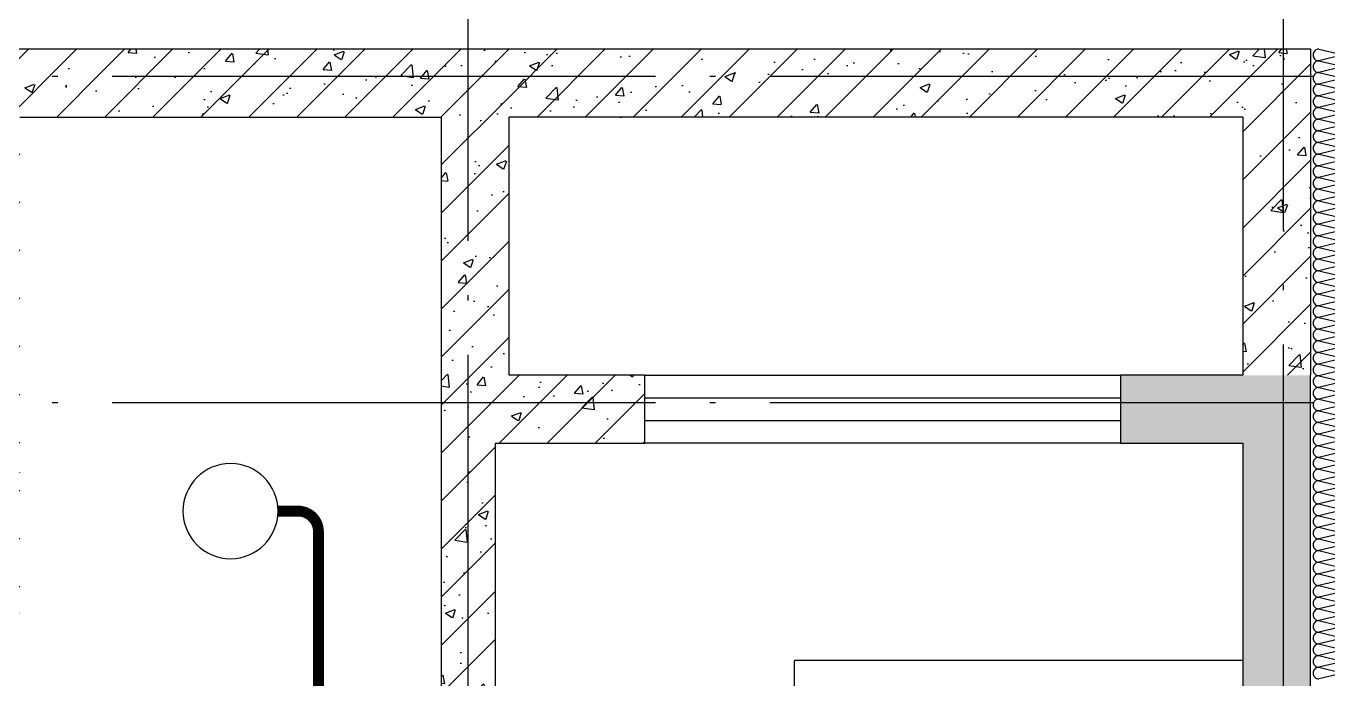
# Model space of a CAD drawing. Extents: x 1129508 to 1196731, y 2982646 to 3009272.
# Drawn here: x 1158191 to 1162982, y 2997896 to 3000298 of the extents above; entities that cross this region are included whole.
import ezdxf

# ---------------------------------------------------------------- set-up
doc = ezdxf.new("R2010")
doc.units = 0
doc.header["$LTSCALE"] = 1000
doc.linetypes.add('DOTE', pattern=[2.42, 2, -0.2, 0.02, -0.2])
for name, color, linetype in [('COLUMN', 2, 'Continuous'), ('DOTE', 8, 'DOTE'), ('E-LINE', 83, 'Continuous'), ('EQUIP-照明', 3, 'Continuous'), ('PUB_HATCH', 8, 'Continuous'), ('WALL', 2, 'Continuous'), ('WINDOW', 4, 'Continuous'), ('WIRE-照明', 1, 'Continuous')]:
    doc.layers.add(name, color=color, linetype=linetype)
doc.styles.get("Standard").update_dxf_attribs({"font": 'simplex.shx', "bigfont": 'gbcbig.shx'})
pattern_1 = [(45, (0, 0), (-88.3883476, 88.3883476), []), (50, (0, 0), (358.63009, -31.376067), [37.5, -412.5]), (355, (0, 0), (-69.375667, 376.096067), [30, -330]), (100.4514, (29.9, -2.6), (289.25469, 344.71977), [31.870095, -350.571056]), (46.1842, (0, 100), (533.620524, -82.75951), [56.25, -618.75]), (96.6356, (44.47, 93.1), (467.33135, 487.05894), [47.80514, -525.8565]), (351.1842, (0, 100), (467.33097, 487.0593), [45, -495]), (21, (50, 75), (298.453526, -201.309445), [37.5, -412.5]), (326, (50, 75), (121.657666, 362.57502), [30, -330]), (71.4514, (74.87, 58.22), (420.111314, 161.26525), [31.870095, -350.571056]), (37.5, (0, 0), (6.0799277, 166.446927), [0, -326, 0, -335, 0, -331.25]), (7.5, (0, 0), (131.534769, 197.205856), [0, -191, 0, -318.5, 0, -126.25]), (-32.5, (-111.5, 0), (266.911218, -11.277436), [0, -125, 0, -390, 0, -517.5]), (-42.5, (-161.5, 0), (291.593085, 50.052491), [0, -162.5, 0, -259, 0, -367.5])]

# ---------------------------------------------------------------- blocks, each defined once
blk = doc.blocks.new('$equip$00001147')
blk.add_circle((0, 0), 0.5)
at = {"flags": 9}
blk.add_attdef('A', (0, 0), '', height=0.00002, dxfattribs=at)
blk = doc.blocks.new('21325465')
at = {"layer": 'DOTE'}
for p, q in [((6302763.1, 288090.3), (6302763.1, 305116.2)), ((6299763.1, 288052.6), (6299763.1, 305078.5)), ((6274252.3, 300757.8), (6331875.9, 300757.8)), ((6274252.3, 299557.8), (6331875.9, 299557.8))]:
    blk.add_line(p, q, dxfattribs=at)
blk = doc.blocks.new('SIPIN1-1-1')
at = {"layer": 'PUB_HATCH'}
h = blk.add_hatch(dxfattribs=at)
h.set_pattern_fill('钢筋混凝土', color=256, scale=50, style=0, pattern_type=2)
h.set_pattern_definition(pattern_1)
h.paths.add_polyline_path([(-273072.7, 2635086.1), (-273072.7, 2634536.1), (-272372.7, 2634536.1), (-272372.7, 2632836.1), (-274372.7, 2632836.1), (-274372.7, 2632636.1), (-272172.7, 2632636.1), (-272172.7, 2634536.1), (-271872.7, 2634536.1), (-271872.7, 2634786.1), (-272822.7, 2634786.1), (-272822.7, 2635086.1)], flags=0)
h = blk.add_hatch(dxfattribs=at)
h.set_pattern_fill('钢筋混凝土', color=256, scale=50, style=0, pattern_type=2)
h.set_pattern_definition(pattern_1)
h.paths.add_polyline_path([(-269872.7, 2633336.1), (-269872.7, 2633586.1), (-270372.7, 2633586.1), (-270372.7, 2634786.1), (-271872.7, 2634786.1), (-271872.7, 2634536.1), (-270622.7, 2634536.1), (-270622.7, 2629986.1), (-270422.7, 2629986.1), (-270422.7, 2633336.1)], flags=0)
h = blk.add_hatch(dxfattribs=at)
h.set_pattern_fill('钢筋混凝土', color=256, scale=50, style=0, pattern_type=2)
h.set_pattern_definition(pattern_1)
h.paths.add_polyline_path([(-270372.7, 2634536.1), (-267672.7, 2634536.1), (-267522.7, 2634686.1), (-267422.7, 2634786.1), (-270372.7, 2634786.1)], flags=0)
h = blk.add_hatch(dxfattribs=at)
h.set_pattern_fill('钢筋混凝土', color=256, scale=50, style=0, pattern_type=2)
h.set_pattern_definition(pattern_1)
h.paths.add_polyline_path([(-267422.7, 2633586.1), (-267422.7, 2634786.1), (-267522.7, 2634686.1), (-267672.7, 2634536.1), (-267672.7, 2633586.1)], flags=0)
h = blk.add_hatch(dxfattribs=at)
h.set_pattern_fill('钢筋混凝土', color=256, scale=50, style=0, pattern_type=2)
h.set_pattern_definition(pattern_1)
h.paths.add_polyline_path([(-274422.7, 2626285.8), (-274422.7, 2623736.1), (-278022.7, 2623736.1), (-278022.7, 2627686.1), (-278222.7, 2627686.1), (-278222.7, 2625036.1), (-281022.7, 2625036.1), (-281022.7, 2628486.1), (-279222.7, 2628486.1), (-279222.7, 2628686.1), (-283022.7, 2628686.1), (-283022.7, 2628486.1), (-281222.7, 2628486.1), (-281222.7, 2625036.1), (-284022.7, 2625036.1), (-284022.7, 2627686.1), (-284222.7, 2627686.1), (-284222.7, 2623736.1), (-287822.7, 2623736.1), (-287822.7, 2626285.8), (-288022.7, 2626285.8), (-288022.7, 2623736.1), (-291622.7, 2623736.1), (-291622.7, 2627086.1), (-291822.7, 2627086.1), (-291822.7, 2625036.1), (-294572.7, 2625036.1), (-294572.7, 2628486.1), (-292822.7, 2628486.1), (-292822.7, 2628686.1), (-294572.7, 2628686.1), (-294572.7, 2630686.1), (-292822.7, 2630686.1), (-292822.7, 2630886.1), (-294572.7, 2630886.1), (-294572.7, 2633336.1), (-294122.7, 2633336.1), (-294122.7, 2633586.1), (-294822.7, 2633586.1), (-294822.7, 2624786.1), (-291872.7, 2624786.1), (-291872.7, 2623486.1), (-283972.7, 2623486.1), (-283972.7, 2624786.1), (-278272.7, 2624786.1), (-278272.7, 2623486.1), (-270372.7, 2623486.1), (-270372.7, 2624786.1), (-267422.7, 2624786.1), (-267422.7, 2633586.1), (-268122.7, 2633586.1), (-268122.7, 2633336.1), (-267672.7, 2633336.1), (-267672.7, 2630886.1), (-269422.7, 2630886.1), (-269422.7, 2630686.1), (-267672.7, 2630686.1), (-267672.7, 2628686.1), (-269422.7, 2628686.1), (-269422.7, 2628486.1), (-267672.7, 2628486.1), (-267672.7, 2625036.1), (-270422.7, 2625036.1), (-270422.7, 2627086.1), (-270622.7, 2627086.1), (-270622.7, 2623736.1), (-274222.7, 2623736.1), (-274222.7, 2626285.8)], flags=0)
at = {"layer": 'COLUMN'}
for points in [[(-271872.7, 2634786.1), (-272822.7, 2634786.1)], [(-270372.7, 2634786.1), (-271872.7, 2634786.1)], [(-272172.7, 2634536.1), (-271872.7, 2634536.1)], [(-271872.7, 2634536.1), (-270622.7, 2634536.1)], [(-270622.7, 2634536.1), (-270622.7, 2629986.1)], [(-270372.7, 2633586.1), (-270372.7, 2634536.1)], [(-269872.7, 2633586.1), (-270372.7, 2633586.1)], [(-267672.7, 2633586.1), (-268122.7, 2633586.1)], [(-267422.7, 2624786.1), (-267422.7, 2633586.1)], [(-270422.7, 2629986.1), (-270422.7, 2633336.1)], [(-270422.7, 2633336.1), (-269872.7, 2633336.1)], [(-268122.7, 2633336.1), (-267672.7, 2633336.1)], [(-267672.7, 2633336.1), (-267672.7, 2630886.1)]]:
    blk.add_lwpolyline(points, dxfattribs=at)
at = {"layer": 'E-LINE', "linetype": 'Continuous'}
for points in [[(-267392.4, 2634786.1), (-267396.1, 2634785.8), (-267399.7, 2634784.8), (-267403, 2634783.2), (-267406.1, 2634781.1), (-267408.7, 2634778.4), (-267410.9, 2634775.3), (-267412.5, 2634772), (-267413.4, 2634768.3), (-267413.7, 2634764.6), (-267413.4, 2634760.9), (-267412.5, 2634757.3), (-267410.9, 2634753.9), (-267408.7, 2634750.8), (-267406.1, 2634748.2), (-267403, 2634746), (-267399.7, 2634744.5), (-267396.1, 2634743.5), (-267392.4, 2634743.2)], [(-267392.4, 2634786.1), (-267303.2, 2634764.6), (-267392.4, 2634743.2), (-267303.2, 2634721.7), (-267392.4, 2634700.2), (-267303.2, 2634678.8), (-267392.4, 2634657.3), (-267303.2, 2634635.9), (-267392.4, 2634614.4), (-267303.2, 2634592.9), (-267392.4, 2634571.5), (-267303.2, 2634550), (-267392.4, 2634528.6), (-267303.2, 2634507.1), (-267392.4, 2634485.6), (-267303.2, 2634464.2), (-267392.4, 2634442.7), (-267303.2, 2634421.3), (-267392.4, 2634399.8), (-267303.2, 2634378.4), (-267392.4, 2634356.9), (-267303.2, 2634335.4), (-267392.4, 2634314), (-267303.2, 2634292.5), (-267392.4, 2634271.1), (-267303.2, 2634249.6), (-267392.4, 2634228.1), (-267303.2, 2634206.7), (-267392.4, 2634185.2), (-267303.2, 2634163.8), (-267392.4, 2634142.3), (-267303.2, 2634120.8), (-267392.4, 2634099.4), (-267303.2, 2634077.9), (-267392.4, 2634056.5), (-267303.2, 2634035), (-267392.4, 2634013.5), (-267303.2, 2633992.1), (-267392.4, 2633970.6), (-267303.2, 2633949.2), (-267392.4, 2633927.7), (-267303.2, 2633906.2), (-267392.4, 2633884.8), (-267303.2, 2633863.3), (-267392.4, 2633841.9), (-267303.2, 2633820.4), (-267392.4, 2633799), (-267303.2, 2633777.5), (-267392.4, 2633756), (-267303.2, 2633734.6), (-267392.4, 2633713.1), (-267303.2, 2633691.7), (-267392.4, 2633670.2), (-267303.2, 2633648.7), (-267392.4, 2633627.3), (-267303.2, 2633605.8), (-267392.4, 2633584.4), (-267303.2, 2633562.9), (-267392.4, 2633541.4), (-267303.2, 2633520), (-267392.4, 2633498.5), (-267303.2, 2633477.1), (-267392.4, 2633455.6), (-267303.2, 2633434.1), (-267392.4, 2633412.7), (-267303.2, 2633391.2), (-267392.4, 2633369.8), (-267303.2, 2633348.3), (-267392.4, 2633326.8), (-267303.2, 2633305.4), (-267392.4, 2633283.9), (-267303.2, 2633262.5), (-267392.4, 2633241), (-267303.2, 2633219.6), (-267392.4, 2633198.1), (-267303.2, 2633176.6), (-267392.4, 2633155.2), (-267303.2, 2633133.7), (-267392.4, 2633112.3), (-267303.2, 2633090.8), (-267392.4, 2633069.3), (-267303.2, 2633047.9), (-267392.4, 2633026.4), (-267303.2, 2633005), (-267392.4, 2632983.5), (-267303.2, 2632962), (-267392.4, 2632940.6), (-267303.2, 2632919.1), (-267392.4, 2632897.7), (-267303.2, 2632876.2), (-267392.4, 2632854.7), (-267303.2, 2632833.3), (-267392.4, 2632811.8), (-267303.2, 2632790.4), (-267392.4, 2632768.9), (-267303.2, 2632747.4), (-267392.4, 2632726), (-267303.2, 2632704.5), (-267392.4, 2632683.1), (-267303.2, 2632661.6), (-267392.4, 2632640.2), (-267303.2, 2632618.7), (-267392.4, 2632597.2), (-267303.2, 2632575.8), (-267392.4, 2632554.3), (-267303.2, 2632532.9), (-267392.4, 2632511.4), (-267303.2, 2632489.9), (-267392.4, 2632468.5)], [(-267392.4, 2634743.2), (-267396.1, 2634742.8), (-267399.7, 2634741.9), (-267403, 2634740.3), (-267406.1, 2634738.1), (-267408.7, 2634735.5), (-267410.9, 2634732.4), (-267412.5, 2634729), (-267413.4, 2634725.4), (-267413.7, 2634721.7), (-267413.4, 2634718), (-267412.5, 2634714.4), (-267410.9, 2634711), (-267408.7, 2634707.9), (-267406.1, 2634705.3), (-267403, 2634703.1), (-267399.7, 2634701.5), (-267396.1, 2634700.6), (-267392.4, 2634700.2)], [(-267392.4, 2634700.2), (-267396.1, 2634699.9), (-267399.7, 2634698.9), (-267403, 2634697.4), (-267406.1, 2634695.2), (-267408.7, 2634692.6), (-267410.9, 2634689.5), (-267412.5, 2634686.1), (-267413.4, 2634682.5), (-267413.7, 2634678.8), (-267413.4, 2634675.1), (-267412.5, 2634671.4), (-267410.9, 2634668.1), (-267408.7, 2634665), (-267406.1, 2634662.3), (-267403, 2634660.2), (-267399.7, 2634658.6), (-267396.1, 2634657.6), (-267392.4, 2634657.3)], [(-267392.4, 2634657.3), (-267396.1, 2634657), (-267399.7, 2634656), (-267403, 2634654.4), (-267406.1, 2634652.3), (-267408.7, 2634649.7), (-267410.9, 2634646.6), (-267412.5, 2634643.2), (-267413.4, 2634639.6), (-267413.7, 2634635.9), (-267413.4, 2634632.1), (-267412.5, 2634628.5), (-267410.9, 2634625.1), (-267408.7, 2634622.1), (-267406.1, 2634619.4), (-267403, 2634617.3), (-267399.7, 2634615.7), (-267396.1, 2634614.7), (-267392.4, 2634614.4)], [(-267392.4, 2634614.4), (-267396.1, 2634614.1), (-267399.7, 2634613.1), (-267403, 2634611.5), (-267406.1, 2634609.4), (-267408.7, 2634606.7), (-267410.9, 2634603.7), (-267412.5, 2634600.3), (-267413.4, 2634596.7), (-267413.7, 2634592.9), (-267413.4, 2634589.2), (-267412.5, 2634585.6), (-267410.9, 2634582.2), (-267408.7, 2634579.1), (-267406.1, 2634576.5), (-267403, 2634574.4), (-267399.7, 2634572.8), (-267396.1, 2634571.8), (-267392.4, 2634571.5)], [(-267392.4, 2634571.5), (-267396.1, 2634571.2), (-267399.7, 2634570.2), (-267403, 2634568.6), (-267406.1, 2634566.5), (-267408.7, 2634563.8), (-267410.9, 2634560.8), (-267412.5, 2634557.4), (-267413.4, 2634553.8), (-267413.7, 2634550), (-267413.4, 2634546.3), (-267412.5, 2634542.7), (-267410.9, 2634539.3), (-267408.7, 2634536.2), (-267406.1, 2634533.6), (-267403, 2634531.4), (-267399.7, 2634529.9), (-267396.1, 2634528.9), (-267392.4, 2634528.6)], [(-267392.4, 2634528.6), (-267396.1, 2634528.2), (-267399.7, 2634527.3), (-267403, 2634525.7), (-267406.1, 2634523.5), (-267408.7, 2634520.9), (-267410.9, 2634517.8), (-267412.5, 2634514.4), (-267413.4, 2634510.8), (-267413.7, 2634507.1), (-267413.4, 2634503.4), (-267412.5, 2634499.8), (-267410.9, 2634496.4), (-267408.7, 2634493.3), (-267406.1, 2634490.7), (-267403, 2634488.5), (-267399.7, 2634486.9), (-267396.1, 2634486), (-267392.4, 2634485.6)], [(-267392.4, 2634485.6), (-267396.1, 2634485.3), (-267399.7, 2634484.4), (-267403, 2634482.8), (-267406.1, 2634480.6), (-267408.7, 2634478), (-267410.9, 2634474.9), (-267412.5, 2634471.5), (-267413.4, 2634467.9), (-267413.7, 2634464.2), (-267413.4, 2634460.5), (-267412.5, 2634456.8), (-267410.9, 2634453.5), (-267408.7, 2634450.4), (-267406.1, 2634447.7), (-267403, 2634445.6), (-267399.7, 2634444), (-267396.1, 2634443.1), (-267392.4, 2634442.7)], [(-267392.4, 2634442.7), (-267396.1, 2634442.4), (-267399.7, 2634441.4), (-267403, 2634439.9), (-267406.1, 2634437.7), (-267408.7, 2634435.1), (-267410.9, 2634432), (-267412.5, 2634428.6), (-267413.4, 2634425), (-267413.7, 2634421.3), (-267413.4, 2634417.5), (-267412.5, 2634413.9), (-267410.9, 2634410.5), (-267408.7, 2634407.5), (-267406.1, 2634404.8), (-267403, 2634402.7), (-267399.7, 2634401.1), (-267396.1, 2634400.1), (-267392.4, 2634399.8)], [(-267392.4, 2634399.8), (-267396.1, 2634399.5), (-267399.7, 2634398.5), (-267403, 2634396.9), (-267406.1, 2634394.8), (-267408.7, 2634392.1), (-267410.9, 2634389.1), (-267412.5, 2634385.7), (-267413.4, 2634382.1), (-267413.7, 2634378.4), (-267413.4, 2634374.6), (-267412.5, 2634371), (-267410.9, 2634367.6), (-267408.7, 2634364.6), (-267406.1, 2634361.9), (-267403, 2634359.8), (-267399.7, 2634358.2), (-267396.1, 2634357.2), (-267392.4, 2634356.9)], [(-267392.4, 2634356.9), (-267396.1, 2634356.6), (-267399.7, 2634355.6), (-267403, 2634354), (-267406.1, 2634351.9), (-267408.7, 2634349.2), (-267410.9, 2634346.2), (-267412.5, 2634342.8), (-267413.4, 2634339.2), (-267413.7, 2634335.4), (-267413.4, 2634331.7), (-267412.5, 2634328.1), (-267410.9, 2634324.7), (-267408.7, 2634321.6), (-267406.1, 2634319), (-267403, 2634316.8), (-267399.7, 2634315.3), (-267396.1, 2634314.3), (-267392.4, 2634314)], [(-267392.4, 2634314), (-267396.1, 2634313.6), (-267399.7, 2634312.7), (-267403, 2634311.1), (-267406.1, 2634309), (-267408.7, 2634306.3), (-267410.9, 2634303.2), (-267412.5, 2634299.9), (-267413.4, 2634296.2), (-267413.7, 2634292.5), (-267413.4, 2634288.8), (-267412.5, 2634285.2), (-267410.9, 2634281.8), (-267408.7, 2634278.7), (-267406.1, 2634276.1), (-267403, 2634273.9), (-267399.7, 2634272.3), (-267396.1, 2634271.4), (-267392.4, 2634271.1)], [(-267392.4, 2634271.1), (-267396.1, 2634270.7), (-267399.7, 2634269.8), (-267403, 2634268.2), (-267406.1, 2634266), (-267408.7, 2634263.4), (-267410.9, 2634260.3), (-267412.5, 2634256.9), (-267413.4, 2634253.3), (-267413.7, 2634249.6), (-267413.4, 2634245.9), (-267412.5, 2634242.3), (-267410.9, 2634238.9), (-267408.7, 2634235.8), (-267406.1, 2634233.2), (-267403, 2634231), (-267399.7, 2634229.4), (-267396.1, 2634228.5), (-267392.4, 2634228.1)], [(-267392.4, 2634228.1), (-267396.1, 2634227.8), (-267399.7, 2634226.8), (-267403, 2634225.3), (-267406.1, 2634223.1), (-267408.7, 2634220.5), (-267410.9, 2634217.4), (-267412.5, 2634214), (-267413.4, 2634210.4), (-267413.7, 2634206.7), (-267413.4, 2634203), (-267412.5, 2634199.3), (-267410.9, 2634195.9), (-267408.7, 2634192.9), (-267406.1, 2634190.2), (-267403, 2634188.1), (-267399.7, 2634186.5), (-267396.1, 2634185.5), (-267392.4, 2634185.2)], [(-267392.4, 2634185.2), (-267396.1, 2634184.9), (-267399.7, 2634183.9), (-267403, 2634182.3), (-267406.1, 2634180.2), (-267408.7, 2634177.6), (-267410.9, 2634174.5), (-267412.5, 2634171.1), (-267413.4, 2634167.5), (-267413.7, 2634163.8), (-267413.4, 2634160), (-267412.5, 2634156.4), (-267410.9, 2634153), (-267408.7, 2634150), (-267406.1, 2634147.3), (-267403, 2634145.2), (-267399.7, 2634143.6), (-267396.1, 2634142.6), (-267392.4, 2634142.3)], [(-267392.4, 2634142.3), (-267396.1, 2634142), (-267399.7, 2634141), (-267403, 2634139.4), (-267406.1, 2634137.3), (-267408.7, 2634134.6), (-267410.9, 2634131.6), (-267412.5, 2634128.2), (-267413.4, 2634124.6), (-267413.7, 2634120.8), (-267413.4, 2634117.1), (-267412.5, 2634113.5), (-267410.9, 2634110.1), (-267408.7, 2634107), (-267406.1, 2634104.4), (-267403, 2634102.3), (-267399.7, 2634100.7), (-267396.1, 2634099.7), (-267392.4, 2634099.4)], [(-267392.4, 2634099.4), (-267396.1, 2634099.1), (-267399.7, 2634098.1), (-267403, 2634096.5), (-267406.1, 2634094.4), (-267408.7, 2634091.7), (-267410.9, 2634088.7), (-267412.5, 2634085.3), (-267413.4, 2634081.6), (-267413.7, 2634077.9), (-267413.4, 2634074.2), (-267412.5, 2634070.6), (-267410.9, 2634067.2), (-267408.7, 2634064.1), (-267406.1, 2634061.5), (-267403, 2634059.3), (-267399.7, 2634057.8), (-267396.1, 2634056.8), (-267392.4, 2634056.5)], [(-267392.4, 2634056.5), (-267396.1, 2634056.1), (-267399.7, 2634055.2), (-267403, 2634053.6), (-267406.1, 2634051.4), (-267408.7, 2634048.8), (-267410.9, 2634045.7), (-267412.5, 2634042.3), (-267413.4, 2634038.7), (-267413.7, 2634035), (-267413.4, 2634031.3), (-267412.5, 2634027.7), (-267410.9, 2634024.3), (-267408.7, 2634021.2), (-267406.1, 2634018.6), (-267403, 2634016.4), (-267399.7, 2634014.8), (-267396.1, 2634013.9), (-267392.4, 2634013.5)], [(-267392.4, 2634013.5), (-267396.1, 2634013.2), (-267399.7, 2634012.3), (-267403, 2634010.7), (-267406.1, 2634008.5), (-267408.7, 2634005.9), (-267410.9, 2634002.8), (-267412.5, 2633999.4), (-267413.4, 2633995.8), (-267413.7, 2633992.1), (-267413.4, 2633988.4), (-267412.5, 2633984.7), (-267410.9, 2633981.4), (-267408.7, 2633978.3), (-267406.1, 2633975.6), (-267403, 2633973.5), (-267399.7, 2633971.9), (-267396.1, 2633971), (-267392.4, 2633970.6)], [(-267392.4, 2633970.6), (-267396.1, 2633970.3), (-267399.7, 2633969.3), (-267403, 2633967.8), (-267406.1, 2633965.6), (-267408.7, 2633963), (-267410.9, 2633959.9), (-267412.5, 2633956.5), (-267413.4, 2633952.9), (-267413.7, 2633949.2), (-267413.4, 2633945.4), (-267412.5, 2633941.8), (-267410.9, 2633938.4), (-267408.7, 2633935.4), (-267406.1, 2633932.7), (-267403, 2633930.6), (-267399.7, 2633929), (-267396.1, 2633928), (-267392.4, 2633927.7)], [(-267392.4, 2633927.7), (-267396.1, 2633927.4), (-267399.7, 2633926.4), (-267403, 2633924.8), (-267406.1, 2633922.7), (-267408.7, 2633920), (-267410.9, 2633917), (-267412.5, 2633913.6), (-267413.4, 2633910), (-267413.7, 2633906.2), (-267413.4, 2633902.5), (-267412.5, 2633898.9), (-267410.9, 2633895.5), (-267408.7, 2633892.5), (-267406.1, 2633889.8), (-267403, 2633887.7), (-267399.7, 2633886.1), (-267396.1, 2633885.1), (-267392.4, 2633884.8)], [(-267392.4, 2633884.8), (-267396.1, 2633884.5), (-267399.7, 2633883.5), (-267403, 2633881.9), (-267406.1, 2633879.8), (-267408.7, 2633877.1), (-267410.9, 2633874.1), (-267412.5, 2633870.7), (-267413.4, 2633867.1), (-267413.7, 2633863.3), (-267413.4, 2633859.6), (-267412.5, 2633856), (-267410.9, 2633852.6), (-267408.7, 2633849.5), (-267406.1, 2633846.9), (-267403, 2633844.7), (-267399.7, 2633843.2), (-267396.1, 2633842.2), (-267392.4, 2633841.9)], [(-267392.4, 2633841.9), (-267396.1, 2633841.5), (-267399.7, 2633840.6), (-267403, 2633839), (-267406.1, 2633836.9), (-267408.7, 2633834.2), (-267410.9, 2633831.1), (-267412.5, 2633827.8), (-267413.4, 2633824.1), (-267413.7, 2633820.4), (-267413.4, 2633816.7), (-267412.5, 2633813.1), (-267410.9, 2633809.7), (-267408.7, 2633806.6), (-267406.1, 2633804), (-267403, 2633801.8), (-267399.7, 2633800.2), (-267396.1, 2633799.3), (-267392.4, 2633799)], [(-267392.4, 2633799), (-267396.1, 2633798.6), (-267399.7, 2633797.7), (-267403, 2633796.1), (-267406.1, 2633793.9), (-267408.7, 2633791.3), (-267410.9, 2633788.2), (-267412.5, 2633784.8), (-267413.4, 2633781.2), (-267413.7, 2633777.5), (-267413.4, 2633773.8), (-267412.5, 2633770.2), (-267410.9, 2633766.8), (-267408.7, 2633763.7), (-267406.1, 2633761.1), (-267403, 2633758.9), (-267399.7, 2633757.3), (-267396.1, 2633756.4), (-267392.4, 2633756)], [(-267392.4, 2633756), (-267396.1, 2633755.7), (-267399.7, 2633754.7), (-267403, 2633753.2), (-267406.1, 2633751), (-267408.7, 2633748.4), (-267410.9, 2633745.3), (-267412.5, 2633741.9), (-267413.4, 2633738.3), (-267413.7, 2633734.6), (-267413.4, 2633730.8), (-267412.5, 2633727.2), (-267410.9, 2633723.8), (-267408.7, 2633720.8), (-267406.1, 2633718.1), (-267403, 2633716), (-267399.7, 2633714.4), (-267396.1, 2633713.4), (-267392.4, 2633713.1)], [(-267392.4, 2633713.1), (-267396.1, 2633712.8), (-267399.7, 2633711.8), (-267403, 2633710.2), (-267406.1, 2633708.1), (-267408.7, 2633705.4), (-267410.9, 2633702.4), (-267412.5, 2633699), (-267413.4, 2633695.4), (-267413.7, 2633691.7), (-267413.4, 2633687.9), (-267412.5, 2633684.3), (-267410.9, 2633680.9), (-267408.7, 2633677.9), (-267406.1, 2633675.2), (-267403, 2633673.1), (-267399.7, 2633671.5), (-267396.1, 2633670.5), (-267392.4, 2633670.2)], [(-267392.4, 2633670.2), (-267396.1, 2633669.9), (-267399.7, 2633668.9), (-267403, 2633667.3), (-267406.1, 2633665.2), (-267408.7, 2633662.5), (-267410.9, 2633659.5), (-267412.5, 2633656.1), (-267413.4, 2633652.5), (-267413.7, 2633648.7), (-267413.4, 2633645), (-267412.5, 2633641.4), (-267410.9, 2633638), (-267408.7, 2633634.9), (-267406.1, 2633632.3), (-267403, 2633630.2), (-267399.7, 2633628.6), (-267396.1, 2633627.6), (-267392.4, 2633627.3)], [(-267392.4, 2633627.3), (-267396.1, 2633627), (-267399.7, 2633626), (-267403, 2633624.4), (-267406.1, 2633622.3), (-267408.7, 2633619.6), (-267410.9, 2633616.5), (-267412.5, 2633613.2), (-267413.4, 2633609.5), (-267413.7, 2633605.8), (-267413.4, 2633602.1), (-267412.5, 2633598.5), (-267410.9, 2633595.1), (-267408.7, 2633592), (-267406.1, 2633589.4), (-267403, 2633587.2), (-267399.7, 2633585.7), (-267396.1, 2633584.7), (-267392.4, 2633584.4)], [(-267392.4, 2633584.4), (-267396.1, 2633584), (-267399.7, 2633583.1), (-267403, 2633581.5), (-267406.1, 2633579.3), (-267408.7, 2633576.7), (-267410.9, 2633573.6), (-267412.5, 2633570.2), (-267413.4, 2633566.6), (-267413.7, 2633562.9), (-267413.4, 2633559.2), (-267412.5, 2633555.6), (-267410.9, 2633552.2), (-267408.7, 2633549.1), (-267406.1, 2633546.5), (-267403, 2633544.3), (-267399.7, 2633542.7), (-267396.1, 2633541.8), (-267392.4, 2633541.4)], [(-267392.4, 2633541.4), (-267396.1, 2633541.1), (-267399.7, 2633540.1), (-267403, 2633538.6), (-267406.1, 2633536.4), (-267408.7, 2633533.8), (-267410.9, 2633530.7), (-267412.5, 2633527.3), (-267413.4, 2633523.7), (-267413.7, 2633520), (-267413.4, 2633516.3), (-267412.5, 2633512.6), (-267410.9, 2633509.3), (-267408.7, 2633506.2), (-267406.1, 2633503.5), (-267403, 2633501.4), (-267399.7, 2633499.8), (-267396.1, 2633498.8), (-267392.4, 2633498.5)], [(-267392.4, 2633498.5), (-267396.1, 2633498.2), (-267399.7, 2633497.2), (-267403, 2633495.6), (-267406.1, 2633493.5), (-267408.7, 2633490.9), (-267410.9, 2633487.8), (-267412.5, 2633484.4), (-267413.4, 2633480.8), (-267413.7, 2633477.1), (-267413.4, 2633473.3), (-267412.5, 2633469.7), (-267410.9, 2633466.3), (-267408.7, 2633463.3), (-267406.1, 2633460.6), (-267403, 2633458.5), (-267399.7, 2633456.9), (-267396.1, 2633455.9), (-267392.4, 2633455.6)], [(-267392.4, 2633455.6), (-267396.1, 2633455.3), (-267399.7, 2633454.3), (-267403, 2633452.7), (-267406.1, 2633450.6), (-267408.7, 2633447.9), (-267410.9, 2633444.9), (-267412.5, 2633441.5), (-267413.4, 2633437.9), (-267413.7, 2633434.1), (-267413.4, 2633430.4), (-267412.5, 2633426.8), (-267410.9, 2633423.4), (-267408.7, 2633420.4), (-267406.1, 2633417.7), (-267403, 2633415.6), (-267399.7, 2633414), (-267396.1, 2633413), (-267392.4, 2633412.7)], [(-267392.4, 2633412.7), (-267396.1, 2633412.4), (-267399.7, 2633411.4), (-267403, 2633409.8), (-267406.1, 2633407.7), (-267408.7, 2633405), (-267410.9, 2633402), (-267412.5, 2633398.6), (-267413.4, 2633395), (-267413.7, 2633391.2), (-267413.4, 2633387.5), (-267412.5, 2633383.9), (-267410.9, 2633380.5), (-267408.7, 2633377.4), (-267406.1, 2633374.8), (-267403, 2633372.6), (-267399.7, 2633371.1), (-267396.1, 2633370.1), (-267392.4, 2633369.8)], [(-267392.4, 2633369.8), (-267396.1, 2633369.4), (-267399.7, 2633368.5), (-267403, 2633366.9), (-267406.1, 2633364.7), (-267408.7, 2633362.1), (-267410.9, 2633359), (-267412.5, 2633355.6), (-267413.4, 2633352), (-267413.7, 2633348.3), (-267413.4, 2633344.6), (-267412.5, 2633341), (-267410.9, 2633337.6), (-267408.7, 2633334.5), (-267406.1, 2633331.9), (-267403, 2633329.7), (-267399.7, 2633328.1), (-267396.1, 2633327.2), (-267392.4, 2633326.8)], [(-267392.4, 2633326.8), (-267396.1, 2633326.5), (-267399.7, 2633325.6), (-267403, 2633324), (-267406.1, 2633321.8), (-267408.7, 2633319.2), (-267410.9, 2633316.1), (-267412.5, 2633312.7), (-267413.4, 2633309.1), (-267413.7, 2633305.4), (-267413.4, 2633301.7), (-267412.5, 2633298.1), (-267410.9, 2633294.7), (-267408.7, 2633291.6), (-267406.1, 2633289), (-267403, 2633286.8), (-267399.7, 2633285.2), (-267396.1, 2633284.3), (-267392.4, 2633283.9)], [(-267392.4, 2633283.9), (-267396.1, 2633283.6), (-267399.7, 2633282.6), (-267403, 2633281.1), (-267406.1, 2633278.9), (-267408.7, 2633276.3), (-267410.9, 2633273.2), (-267412.5, 2633269.8), (-267413.4, 2633266.2), (-267413.7, 2633262.5), (-267413.4, 2633258.7), (-267412.5, 2633255.1), (-267410.9, 2633251.7), (-267408.7, 2633248.7), (-267406.1, 2633246), (-267403, 2633243.9), (-267399.7, 2633242.3), (-267396.1, 2633241.3), (-267392.4, 2633241)], [(-267392.4, 2633241), (-267396.1, 2633240.7), (-267399.7, 2633239.7), (-267403, 2633238.1), (-267406.1, 2633236), (-267408.7, 2633233.3), (-267410.9, 2633230.3), (-267412.5, 2633226.9), (-267413.4, 2633223.3), (-267413.7, 2633219.6), (-267413.4, 2633215.8), (-267412.5, 2633212.2), (-267410.9, 2633208.8), (-267408.7, 2633205.8), (-267406.1, 2633203.1), (-267403, 2633201), (-267399.7, 2633199.4), (-267396.1, 2633198.4), (-267392.4, 2633198.1)], [(-267392.4, 2633198.1), (-267396.1, 2633197.8), (-267399.7, 2633196.8), (-267403, 2633195.2), (-267406.1, 2633193.1), (-267408.7, 2633190.4), (-267410.9, 2633187.4), (-267412.5, 2633184), (-267413.4, 2633180.4), (-267413.7, 2633176.6), (-267413.4, 2633172.9), (-267412.5, 2633169.3), (-267410.9, 2633165.9), (-267408.7, 2633162.8), (-267406.1, 2633160.2), (-267403, 2633158.1), (-267399.7, 2633156.5), (-267396.1, 2633155.5), (-267392.4, 2633155.2)], [(-267392.4, 2633155.2), (-267396.1, 2633154.8), (-267399.7, 2633153.9), (-267403, 2633152.3), (-267406.1, 2633150.2), (-267408.7, 2633147.5), (-267410.9, 2633144.4), (-267412.5, 2633141.1), (-267413.4, 2633137.4), (-267413.7, 2633133.7), (-267413.4, 2633130), (-267412.5, 2633126.4), (-267410.9, 2633123), (-267408.7, 2633119.9), (-267406.1, 2633117.3), (-267403, 2633115.1), (-267399.7, 2633113.6), (-267396.1, 2633112.6), (-267392.4, 2633112.3)], [(-267392.4, 2633112.3), (-267396.1, 2633111.9), (-267399.7, 2633111), (-267403, 2633109.4), (-267406.1, 2633107.2), (-267408.7, 2633104.6), (-267410.9, 2633101.5), (-267412.5, 2633098.1), (-267413.4, 2633094.5), (-267413.7, 2633090.8), (-267413.4, 2633087.1), (-267412.5, 2633083.5), (-267410.9, 2633080.1), (-267408.7, 2633077), (-267406.1, 2633074.4), (-267403, 2633072.2), (-267399.7, 2633070.6), (-267396.1, 2633069.7), (-267392.4, 2633069.3)], [(-267392.4, 2633069.3), (-267396.1, 2633069), (-267399.7, 2633068), (-267403, 2633066.5), (-267406.1, 2633064.3), (-267408.7, 2633061.7), (-267410.9, 2633058.6), (-267412.5, 2633055.2), (-267413.4, 2633051.6), (-267413.7, 2633047.9), (-267413.4, 2633044.2), (-267412.5, 2633040.5), (-267410.9, 2633037.1), (-267408.7, 2633034.1), (-267406.1, 2633031.4), (-267403, 2633029.3), (-267399.7, 2633027.7), (-267396.1, 2633026.7), (-267392.4, 2633026.4)], [(-267392.4, 2633026.4), (-267396.1, 2633026.1), (-267399.7, 2633025.1), (-267403, 2633023.5), (-267406.1, 2633021.4), (-267408.7, 2633018.8), (-267410.9, 2633015.7), (-267412.5, 2633012.3), (-267413.4, 2633008.7), (-267413.7, 2633005), (-267413.4, 2633001.2), (-267412.5, 2632997.6), (-267410.9, 2632994.2), (-267408.7, 2632991.2), (-267406.1, 2632988.5), (-267403, 2632986.4), (-267399.7, 2632984.8), (-267396.1, 2632983.8), (-267392.4, 2632983.5)], [(-267392.4, 2632983.5), (-267396.1, 2632983.2), (-267399.7, 2632982.2), (-267403, 2632980.6), (-267406.1, 2632978.5), (-267408.7, 2632975.8), (-267410.9, 2632972.8), (-267412.5, 2632969.4), (-267413.4, 2632965.8), (-267413.7, 2632962), (-267413.4, 2632958.3), (-267412.5, 2632954.7), (-267410.9, 2632951.3), (-267408.7, 2632948.2), (-267406.1, 2632945.6), (-267403, 2632943.5), (-267399.7, 2632941.9), (-267396.1, 2632940.9), (-267392.4, 2632940.6)], [(-267392.4, 2632940.6), (-267396.1, 2632940.3), (-267399.7, 2632939.3), (-267403, 2632937.7), (-267406.1, 2632935.6), (-267408.7, 2632932.9), (-267410.9, 2632929.9), (-267412.5, 2632926.5), (-267413.4, 2632922.9), (-267413.7, 2632919.1), (-267413.4, 2632915.4), (-267412.5, 2632911.8), (-267410.9, 2632908.4), (-267408.7, 2632905.3), (-267406.1, 2632902.7), (-267403, 2632900.5), (-267399.7, 2632899), (-267396.1, 2632898), (-267392.4, 2632897.7)], [(-267392.4, 2632897.7), (-267396.1, 2632897.3), (-267399.7, 2632896.4), (-267403, 2632894.8), (-267406.1, 2632892.6), (-267408.7, 2632890), (-267410.9, 2632886.9), (-267412.5, 2632883.5), (-267413.4, 2632879.9), (-267413.7, 2632876.2), (-267413.4, 2632872.5), (-267412.5, 2632868.9), (-267410.9, 2632865.5), (-267408.7, 2632862.4), (-267406.1, 2632859.8), (-267403, 2632857.6), (-267399.7, 2632856), (-267396.1, 2632855.1), (-267392.4, 2632854.7)], [(-267392.4, 2632854.7), (-267396.1, 2632854.4), (-267399.7, 2632853.5), (-267403, 2632851.9), (-267406.1, 2632849.7), (-267408.7, 2632847.1), (-267410.9, 2632844), (-267412.5, 2632840.6), (-267413.4, 2632837), (-267413.7, 2632833.3), (-267413.4, 2632829.6), (-267412.5, 2632825.9), (-267410.9, 2632822.6), (-267408.7, 2632819.5), (-267406.1, 2632816.8), (-267403, 2632814.7), (-267399.7, 2632813.1), (-267396.1, 2632812.2), (-267392.4, 2632811.8)], [(-267392.4, 2632811.8), (-267396.1, 2632811.5), (-267399.7, 2632810.5), (-267403, 2632809), (-267406.1, 2632806.8), (-267408.7, 2632804.2), (-267410.9, 2632801.1), (-267412.5, 2632797.7), (-267413.4, 2632794.1), (-267413.7, 2632790.4), (-267413.4, 2632786.6), (-267412.5, 2632783), (-267410.9, 2632779.6), (-267408.7, 2632776.6), (-267406.1, 2632773.9), (-267403, 2632771.8), (-267399.7, 2632770.2), (-267396.1, 2632769.2), (-267392.4, 2632768.9)], [(-267392.4, 2632768.9), (-267396.1, 2632768.6), (-267399.7, 2632767.6), (-267403, 2632766), (-267406.1, 2632763.9), (-267408.7, 2632761.2), (-267410.9, 2632758.2), (-267412.5, 2632754.8), (-267413.4, 2632751.2), (-267413.7, 2632747.4), (-267413.4, 2632743.7), (-267412.5, 2632740.1), (-267410.9, 2632736.7), (-267408.7, 2632733.7), (-267406.1, 2632731), (-267403, 2632728.9), (-267399.7, 2632727.3), (-267396.1, 2632726.3), (-267392.4, 2632726)], [(-267392.4, 2632726), (-267396.1, 2632725.7), (-267399.7, 2632724.7), (-267403, 2632723.1), (-267406.1, 2632721), (-267408.7, 2632718.3), (-267410.9, 2632715.3), (-267412.5, 2632711.9), (-267413.4, 2632708.3), (-267413.7, 2632704.5), (-267413.4, 2632700.8), (-267412.5, 2632697.2), (-267410.9, 2632693.8), (-267408.7, 2632690.7), (-267406.1, 2632688.1), (-267403, 2632685.9), (-267399.7, 2632684.4), (-267396.1, 2632683.4), (-267392.4, 2632683.1)], [(-267392.4, 2632683.1), (-267396.1, 2632682.7), (-267399.7, 2632681.8), (-267403, 2632680.2), (-267406.1, 2632678.1), (-267408.7, 2632675.4), (-267410.9, 2632672.3), (-267412.5, 2632669), (-267413.4, 2632665.3), (-267413.7, 2632661.6), (-267413.4, 2632657.9), (-267412.5, 2632654.3), (-267410.9, 2632650.9), (-267408.7, 2632647.8), (-267406.1, 2632645.2), (-267403, 2632643), (-267399.7, 2632641.4), (-267396.1, 2632640.5), (-267392.4, 2632640.2)], [(-267392.4, 2632640.2), (-267396.1, 2632639.8), (-267399.7, 2632638.9), (-267403, 2632637.3), (-267406.1, 2632635.1), (-267408.7, 2632632.5), (-267410.9, 2632629.4), (-267412.5, 2632626), (-267413.4, 2632622.4), (-267413.7, 2632618.7), (-267413.4, 2632615), (-267412.5, 2632611.4), (-267410.9, 2632608), (-267408.7, 2632604.9), (-267406.1, 2632602.3), (-267403, 2632600.1), (-267399.7, 2632598.5), (-267396.1, 2632597.6), (-267392.4, 2632597.2)], [(-267392.4, 2632597.2), (-267396.1, 2632596.9), (-267399.7, 2632595.9), (-267403, 2632594.4), (-267406.1, 2632592.2), (-267408.7, 2632589.6), (-267410.9, 2632586.5), (-267412.5, 2632583.1), (-267413.4, 2632579.5), (-267413.7, 2632575.8), (-267413.4, 2632572), (-267412.5, 2632568.4), (-267410.9, 2632565), (-267408.7, 2632562), (-267406.1, 2632559.3), (-267403, 2632557.2), (-267399.7, 2632555.6), (-267396.1, 2632554.6), (-267392.4, 2632554.3)], [(-267392.4, 2632554.3), (-267396.1, 2632554), (-267399.7, 2632553), (-267403, 2632551.4), (-267406.1, 2632549.3), (-267408.7, 2632546.7), (-267410.9, 2632543.6), (-267412.5, 2632540.2), (-267413.4, 2632536.6), (-267413.7, 2632532.9), (-267413.4, 2632529.1), (-267412.5, 2632525.5), (-267410.9, 2632522.1), (-267408.7, 2632519.1), (-267406.1, 2632516.4), (-267403, 2632514.3), (-267399.7, 2632512.7), (-267396.1, 2632511.7), (-267392.4, 2632511.4)], [(-267392.4, 2632511.4), (-267396.1, 2632511.1), (-267399.7, 2632510.1), (-267403, 2632508.5), (-267406.1, 2632506.4), (-267408.7, 2632503.7), (-267410.9, 2632500.7), (-267412.5, 2632497.3), (-267413.4, 2632493.7), (-267413.7, 2632489.9), (-267413.4, 2632486.2), (-267412.5, 2632482.6), (-267410.9, 2632479.2), (-267408.7, 2632476.1), (-267406.1, 2632473.5), (-267403, 2632471.4), (-267399.7, 2632469.8), (-267396.1, 2632468.8), (-267392.4, 2632468.5)]]:
    blk.add_lwpolyline(points, dxfattribs=at)
at = {"layer": 'WALL'}
for points in [[(-267422.7, 2634786.1), (-270372.7, 2634786.1)], [(-267422.7, 2634786.1), (-267422.7, 2633586.1)], [(-270622.7, 2634536.1), (-270622.7, 2633336.1)], [(-267672.7, 2634536.1), (-270372.7, 2634536.1)], [(-267672.7, 2634536.1), (-267672.7, 2633586.1)], [(-270622.7, 2633336.1), (-270622.7, 2631636.1)], [(-270622.7, 2633336.1), (-270622.7, 2633336.1)], [(-267672.7, 2633336.1), (-267672.7, 2632436.2)]]:
    blk.add_lwpolyline(points, dxfattribs=at)
at = {"layer": 'WALL', "color": 30}
for points in [[(-267672.7, 2632536.2), (-269322.7, 2632536.2)], [(-269322.7, 2631786.1), (-269322.7, 2632536.2)]]:
    blk.add_lwpolyline(points, dxfattribs=at)
at = {"layer": 'WINDOW', "linetype": 'Continuous'}
for p, q in [((-269872.7, 2633502.7), (-268122.7, 2633502.7)), ((-269872.7, 2633419.4), (-268122.7, 2633419.4))]:
    blk.add_line(p, q, dxfattribs=at)
blk.add_lwpolyline([(-268122.7, 2633336.1), (-269872.7, 2633336.1), (-269872.7, 2633586.1), (-268122.7, 2633586.1), (-268122.7, 2633336.1)], dxfattribs=at)
at = {"layer": 'DOTE'}
blk.add_blockref('21325465', (-6570285.7, 2333928.3), dxfattribs=at)

msp = doc.modelspace()

# ---------------------------------------------------------------- linework, layer by layer
at = {"layer": 'WIRE-照明', "const_width": 40}
msp.add_lwpolyline([(1159267, 2997413.2), (1159267, 2998438.2, 0.414214), (1159192, 2998513.2), (1159118.4, 2998513.2)], format="xyb", dxfattribs=at)

# ---------------------------------------------------------------- block references
msp.add_blockref('SIPIN1-1-1', (1430341.1, 365427.2))
at = {"layer": 'EQUIP-照明', "xscale": -350, "yscale": 350, "zscale": 350}
msp.add_blockref('$equip$00001147', (1158943.4, 2998513.2), dxfattribs=at)

doc.saveas('drawing.dxf')
